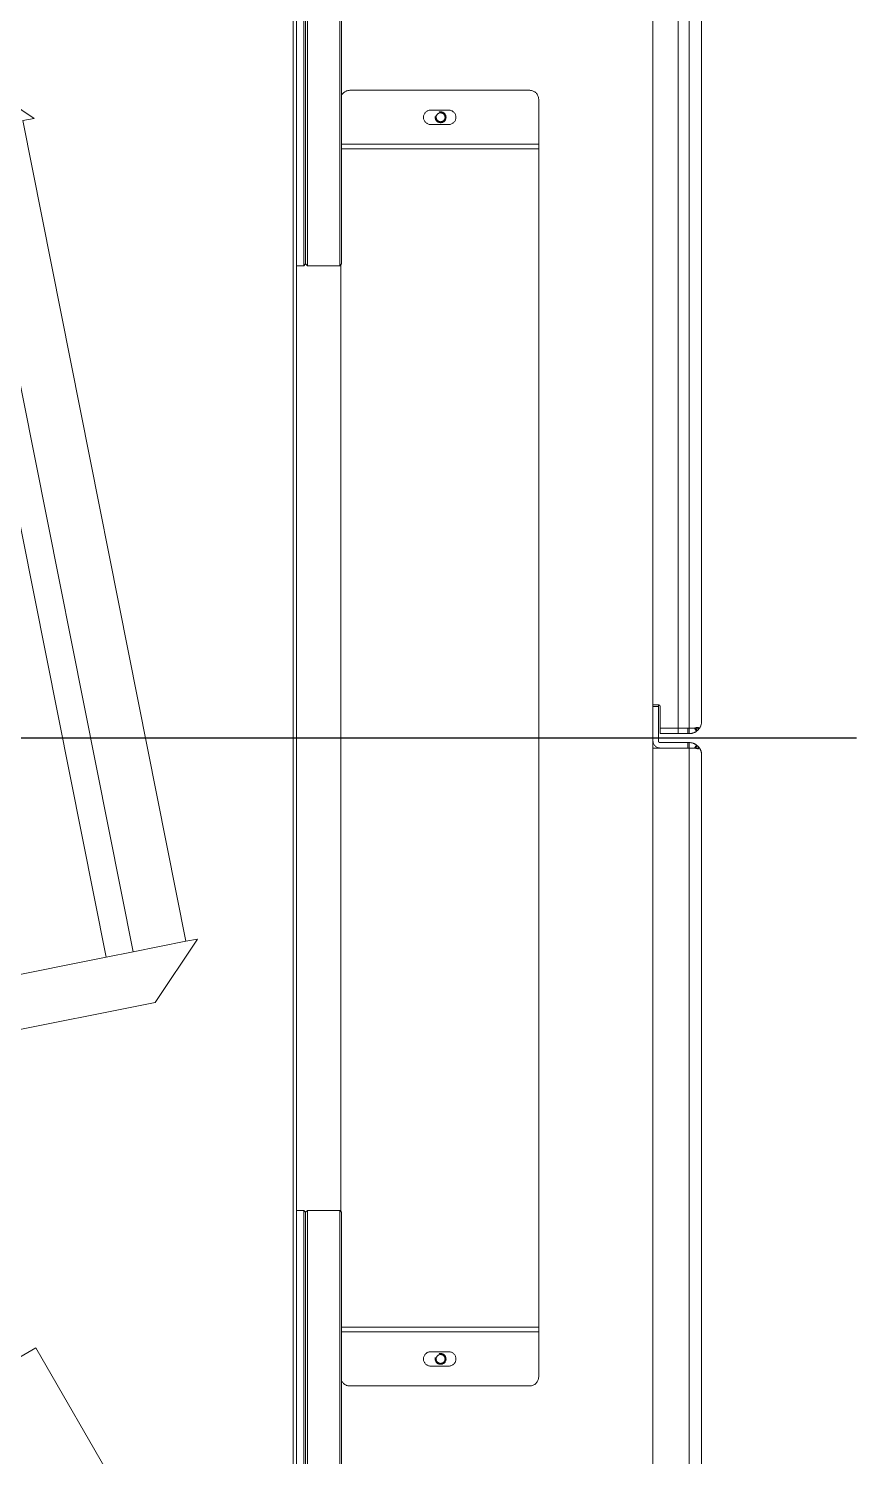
# Model space of a CAD drawing. Extents: x -681219 to -550379, y -242630 to -158199.
# Drawn here: x -588332 to -587872, y -209466 to -208672 of the extents above; entities that cross this region are included whole.
import ezdxf
from ezdxf.lldxf.tags import DXFTag

# ---------------------------------------------------------------- set-up
doc = ezdxf.new("R2010")
doc.units = 0
doc.header["$LTSCALE"] = 1000
doc.linetypes.add('DASHED2', pattern=[9.525, 6.35, -3.175])
doc.layers.get('0').update_dxf_attribs({"linetype": 'CONTINUOUS'})
doc.layers.add('center', color=253, linetype='CENTER2')
doc.layers.add('future', color=4, linetype='DASHED2', lineweight=0)
tags = doc.linetypes.add('CENTER2', pattern=[28.575, 19.05, -3.175, 3.175, -3.175]).pattern_tags.tags
tags[10:11] = [DXFTag(74, 4), DXFTag(75, 0), DXFTag(340, '0'), DXFTag(46, 0.0), DXFTag(50, 0.0), DXFTag(44, 0.0), DXFTag(45, 0.0)]
tags[8:9] = [DXFTag(74, 4), DXFTag(75, 0), DXFTag(340, '0'), DXFTag(46, 0.0), DXFTag(50, 0.0), DXFTag(44, 0.0), DXFTag(45, 0.0)]
tags[6:7] = [DXFTag(74, 4), DXFTag(75, 0), DXFTag(340, '0'), DXFTag(46, 0.0), DXFTag(50, 0.0), DXFTag(44, 0.0), DXFTag(45, 0.0)]
tags[4:5] = [DXFTag(74, 4), DXFTag(75, 0), DXFTag(340, '0'), DXFTag(46, 0.0), DXFTag(50, 0.0), DXFTag(44, 0.0), DXFTag(45, 0.0)]

# ---------------------------------------------------------------- blocks, each defined once
blk = doc.blocks.new('CYPZ04001A0001XY_A_CYPZ1000_V_1')
at = {"color": 0, "linetype": 'ByBlock', "lineweight": -2}
for p, q in [((-1083.5, -905), (-1083.5, 905)), ((-883.5, 800), (-883.5, -800)), ((-885.5, 780), (-885.5, -780)), ((-1110.5, 9.3), (-1110.5, 723.2)), ((-1103.7, 727), (-1103.7, 5.5)), ((-863.14, 551.01), (-740.64, 338.83)), ((-910.5, 263.5), (-910.5, 486.5)), ((-909.5, 487.5), (-909.5, 262.5)), ((-891.5, 262.5), (-891.5, 487.5)), ((-890.5, 263.5), (-890.5, 486.5)), ((-890.5, 486.5), (-890.5, 263.5)), ((-889.5, 487.5), (-889.5, 262.5)), ((-1015, 360), (-915, 360)), ((-1020, 355), (-1020, 330)), ((-740.64, 338.83), (-716.82, 352.58)), ((-960, 349), (-970, 349)), ((-970, 341), (-960, 341)), ((-1020, 330), (-1020, 327.4)), ((-1020, 330), (-910.5, 330)), ((-1020, 327.4), (-1020, -327.4)), ((-1020, 327.4), (-910.5, 327.4)), ((-910.5, 263.5), (-909.5, 262.5)), ((-910, 263), (-910, -263)), ((-909.5, 262.5), (-891.5, 262.5)), ((-891.5, 262.5), (-890.5, 263.5)), ((-890.5, 263.5), (-889.5, 262.5)), ((-889.5, 262.5), (-885.5, 262.5)), ((-644.02, 179.32), (-806.83, 146.94)), ((-806.83, 146.94), (-830.4, 111.66)), ((-659.56, 145.64), (-779.58, 121.77)), ((-779.58, 121.77), (-794.6, 118.78)), ((-779.58, 121.77), (-688.86, -334.3)), ((-824.02, 112.93), (-830.4, 111.66)), ((-824.02, 112.93), (-794.6, 118.78)), ((-733.3, -343.14), (-824.02, 112.93)), ((-794.6, 118.78), (-703.88, -337.28)), ((-1108.96, 5.5), (-1109.34, 5.5)), ((-1109.34, 5.5), (-1108.35, 5.5)), ((-1108.35, 5.5), (-1108.96, 5.5)), ((-1108.35, 5.5), (-1108.96, 4.99)), ((-1107.58, 5.82), (-1108.2, 5.82)), ((-1107.76, 5.5), (-1108.2, 5.82)), ((-1106.78, 5.81), (-1108.2, 4.2)), ((-1108.2, 4.2), (-1107.76, 3.85)), ((-1103.7, 5.5), (-1107.76, 5.5)), ((-1107.76, 3.85), (-1106.53, 5.5)), ((-1106.53, 5.5), (-1103.7, 5.5)), ((-1103.7, 5.5), (-1083.5, 5.5)), ((-1103.7, 5.5), (-1103.7, 2.5)), ((-1103.7, 5.5), (-1102.95, 5.5)), ((-1103.7, 2.5), (-1102.95, 2.5)), ((-1102.95, 5.5), (-1102.95, 2.5)), ((-1087.5, 5.5), (-1102.95, 5.5)), ((-1087.5, 2.5), (-1102.95, 2.5)), ((-1086.5, 1.5), (-1086.5, -17.5)), ((-1109.34, -5.5), (-1108.35, -5.5)), ((-1108.96, -5.5), (-1109.34, -5.5)), ((-1108.35, -5.5), (-1108.96, -4.99)), ((-1108.35, -5.5), (-1108.96, -5.5)), ((-1107.76, -3.85), (-1108.2, -4.2)), ((-1106.78, -5.81), (-1108.2, -4.2)), ((-1108.2, -5.82), (-1107.76, -5.5)), ((-1107.58, -5.82), (-1108.2, -5.82)), ((-1107.76, -3.85), (-1106.53, -5.5)), ((-1103.7, -5.5), (-1107.76, -5.5)), ((-1106.53, -5.5), (-1103.7, -5.5)), ((-1103.7, -5.5), (-1103.7, -2.5)), ((-1102.95, -2.5), (-1103.7, -2.5)), ((-1102.95, -5.5), (-1103.7, -5.5)), ((-1103.7, -5.5), (-1103.7, -727)), ((-1087.5, -5.5), (-1103.7, -5.5)), ((-1102.95, -2.5), (-1087.5, -2.5)), ((-1102.95, -5.5), (-1102.95, -2.5)), ((-1102.95, -5.5), (-1087.5, -5.5)), ((-1097.5, -744), (-1097.5, -2.5)), ((-1087.5, -2.5), (-1087.5, -5.5)), ((-1087.5, -5.5), (-1087.5, -17.5)), ((-1110.5, -723.2), (-1110.5, -9.3)), ((-1086.5, -18.5), (-1086.5, -17.5)), ((-1086.5, -17.5), (-1083.5, -17.5)), ((-1086.5, -18.5), (-1083.5, -18.5)), ((-909.5, -262.5), (-910.5, -263.5)), ((-910.5, -486.5), (-910.5, -263.5)), ((-909.5, -262.5), (-909.5, -487.5)), ((-891.5, -262.5), (-909.5, -262.5)), ((-891.5, -487.5), (-891.5, -262.5)), ((-890.5, -263.5), (-891.5, -262.5)), ((-889.5, -262.5), (-890.5, -263.5)), ((-890.5, -486.5), (-890.5, -263.5)), ((-890.5, -263.5), (-890.5, -486.5)), ((-889.5, -262.5), (-889.5, -487.5)), ((-885.5, -262.5), (-889.5, -262.5)), ((-1020, -327.4), (-1020, -330)), ((-1020, -327.4), (-910.5, -327.4)), ((-1020, -330), (-1020, -355)), ((-1020, -330), (-910.5, -330)), ((-960, -341), (-970, -341)), ((-970, -349), (-960, -349)), ((-739.68, -344.4), (-733.3, -343.14)), ((-739.68, -344.4), (-704.4, -367.97)), ((-1015, -360), (-915, -360))]:
    blk.add_line(p, q, dxfattribs=at)
for centre in [(-965.5, 345), (-965.5, -345)]:
    blk.add_circle(centre, 2.46, dxfattribs=at)
for centre, radius, start, end in [((-1015, 355), 5, 90, 180), ((-915, 355), 5, 25.84193, 90), ((-970, 345), 4, 90, 270), ((-965.5, 345), 3, 345, 285), ((-960, 345), 4, 270, 90), ((-1103.7, 9.3), 6.8, 180, 213.97448), ((-1103.7, 9.3), 6.8, 213.97448, 219.28), ((-1108.5, 5.45), 0.468, 50.91829, 174.05629), ((-1103.7, 9.3), 6.8, 219.28, 228.53031), ((-1103.7, 9.3), 6.8, 233.28873, 270), ((-1087.5, 1.5), 4, 0, 90), ((-1087.5, 1.5), 1, 0, 90), ((-1103.7, -9.3), 6.8, 146.02552, 180), ((-1103.7, -9.3), 6.8, 140.72, 146.02552), ((-1103.7, -9.3), 6.8, 131.46969, 140.72), ((-1108.5, -5.45), 0.468, 185.94449, 309.08092), ((-1103.7, -9.3), 6.8, 90, 126.71127), ((-1086.5, -17.5), 1, 180, 270), ((-970, -345), 4, 90, 270), ((-960, -345), 4, 270, 90), ((-965.5, -345), 3, 345, 285), ((-1015, -355), 5, 180, 270), ((-915, -355), 5, 270, 334.15807)]:
    blk.add_arc(centre, radius, start, end, dxfattribs=at)
for centre, start_param, end_param in [((-1103.7, 9.3), 3.141593, 3.734559), ((-1103.7, -9.3), 2.548626, 3.141593)]:
    blk.add_ellipse(centre, major_axis=(6.8, 0), ratio=0.999474, start_param=start_param, end_param=end_param, dxfattribs=at)
for points, knots in [([(-1107.95, 5.71), (-1107.96, 5.7), (-1107.98, 5.69), (-1108.12, 5.63), (-1108.24, 5.57), (-1108.35, 5.5)], [0.7198447, 0.7198447, 0.7198447, 0.7198447, 0.75, 0.75, 1, 1, 1, 1]), ([(-1107.94, 5.71), (-1107.96, 5.7), (-1107.98, 5.69), (-1108.12, 5.63), (-1108.24, 5.57), (-1108.35, 5.5)], [0.7183909, 0.7183909, 0.7183909, 0.7183909, 0.75, 0.75, 1, 1, 1, 1])]:
    blk.add_open_spline(points, degree=3, knots=knots, dxfattribs=at)
blk.add_open_spline([(-1108.01, -5.68), (-1108.13, -5.63), (-1108.24, -5.57), (-1108.35, -5.5)], degree=3, dxfattribs=at)
blk.add_open_spline([(-1108.01, -5.68), (-1108.13, -5.63), (-1108.24, -5.57), (-1108.35, -5.5)], degree=3, dxfattribs=at)
at = {"layer": 'center', "ltscale": 17.201947}
blk.add_line((-1196.55, 0), (212.49, 0), dxfattribs=at)

msp = doc.modelspace()

# ---------------------------------------------------------------- block references
at = {"layer": 'future', "rotation": 180}
msp.add_blockref('CYPZ04001A0001XY_A_CYPZ1000_V_1', (-589068.721, -209066.6983), dxfattribs=at)

doc.saveas('drawing.dxf')
